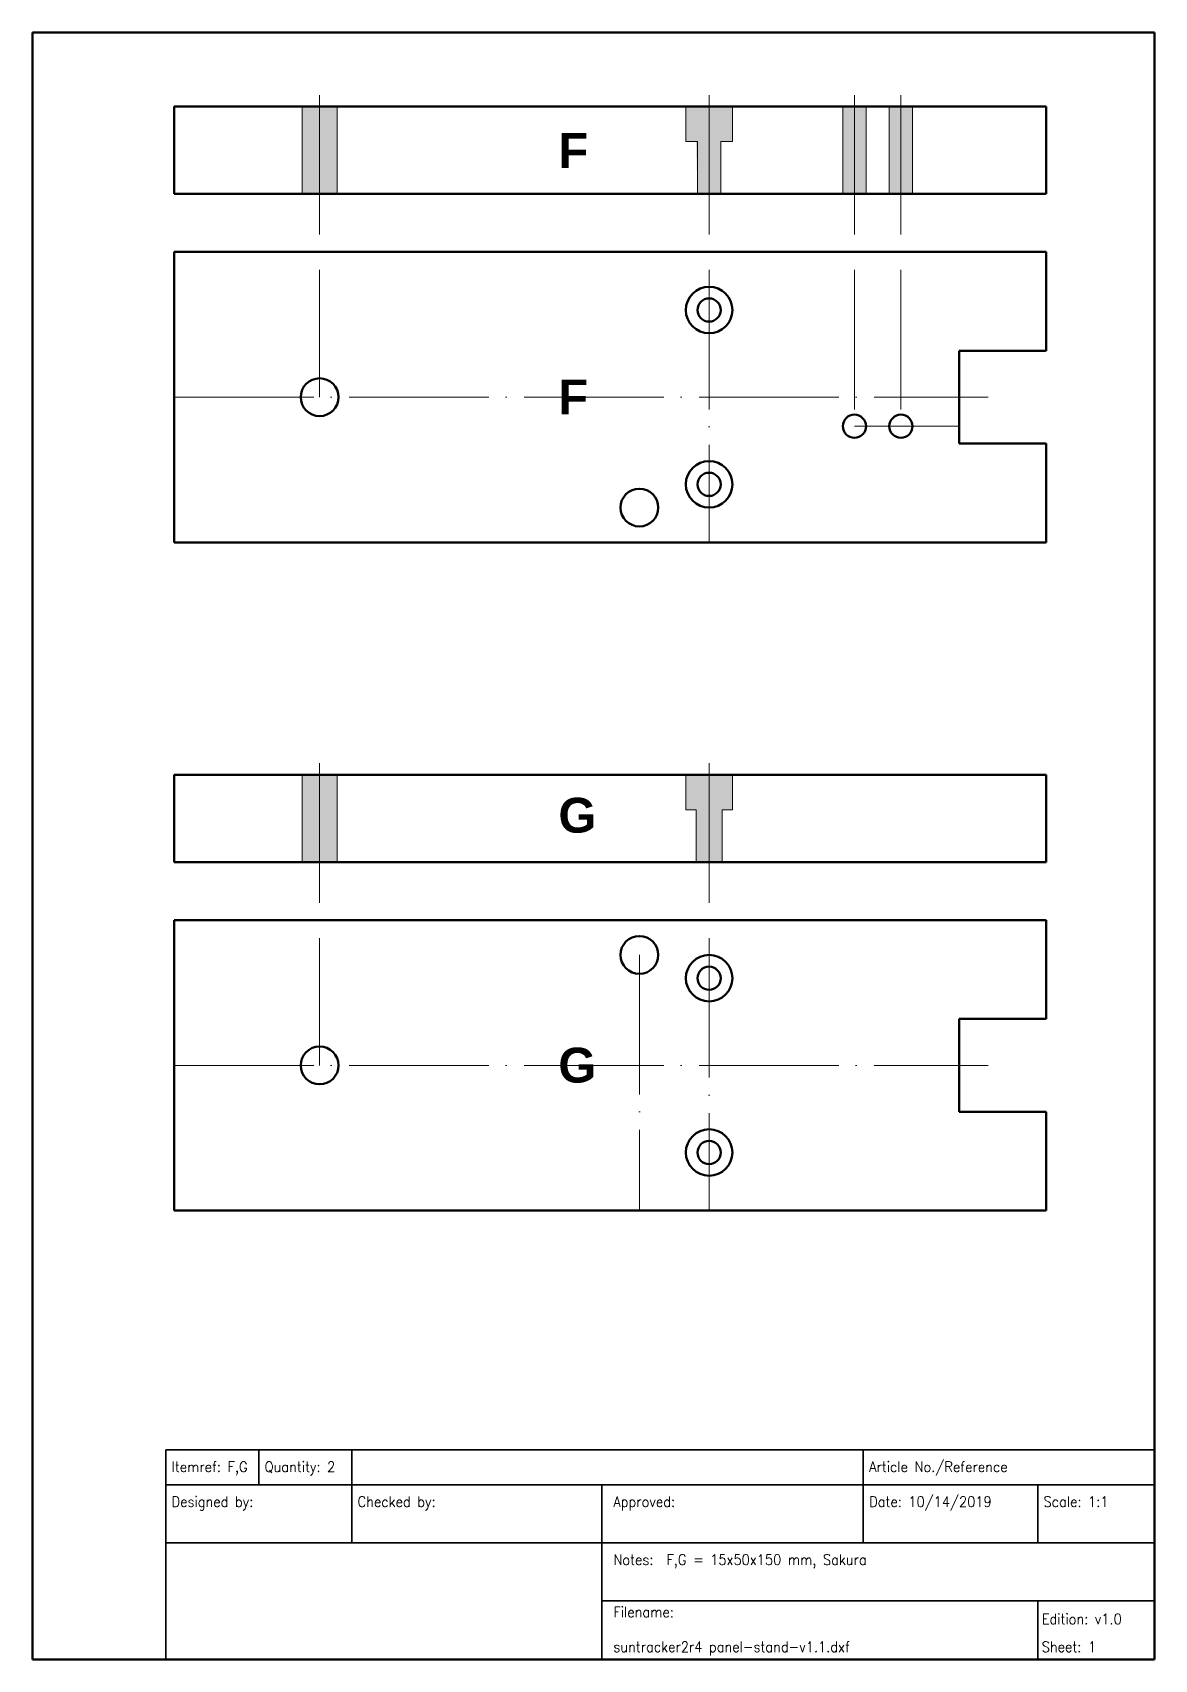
# Model space of a CAD drawing. Header units: millimetres. Extents: x -104 to 89, y -157 to 123.
import ezdxf

# ---------------------------------------------------------------- set-up
doc = ezdxf.new("R2010")
doc.units = ezdxf.units.MM
doc.header["$MEASUREMENT"] = 0
doc.linetypes.add('ACAD_ISO04W100', pattern=[30, 24, -3, 0, -3])
for name, color, linetype, lineweight, true_color in [('0 ... Background', 18, 'Continuous', 35, 0x000000), ('0 ... Frame', 18, 'Continuous', 50, 0x000000), ('Side Stand', 18, 'Continuous', 50, 0x000000), ('Side Stand ... Construction', 18, 'ACAD_ISO04W100', 13, 0x000000), ('Side Stand ... Dimensions', 18, 'Continuous', 13, 0x000000), ('Side Stand ... Hole Hatch', 254, 'Continuous', 25, 0xcdccd0), ('Side Stand ... Label', 18, 'Continuous', 25, 0x000000)]:
    doc.layers.add(name, color=color, linetype=linetype, lineweight=lineweight, true_color=true_color)
doc.styles.add('textstyle11', font='Standard')
doc.styles.add('textstyle12', font='Standard')
doc.styles.add('textstyle13', font='')
doc.styles.add('textstyle14', font='')
doc.styles.add('textstyle15', font='')
doc.styles.add('textstyle16', font='')
doc.styles.add('textstyle17', font='Standard')
doc.styles.add('textstyle18', font='Standard')
doc.styles.add('textstyle19', font='Standard')
doc.styles.add('textstyle20', font='Standard')
doc.styles.add('textstyle21', font='Standard')
doc.styles.add('textstyle22', font='Standard')
doc.styles.add('textstyle23', font='Standard')
doc.styles.add('textstyle24', font='Standard')
doc.styles.add('textstyle25', font='Standard')
doc.styles.get('textstyle13').set_extended_font_data('Arial', bold=True)
doc.styles.get('textstyle14').set_extended_font_data('Arial', bold=True)
doc.styles.get('textstyle15').set_extended_font_data('Arial', bold=True)
doc.styles.get('textstyle16').set_extended_font_data('Arial', bold=True)

msp = doc.modelspace()

# ---------------------------------------------------------------- hatches: boundary and pattern name
at = {"layer": 'Side Stand ... Hole Hatch'}
for points in [[(-58, 95), (-58, 110), (-52, 110), (-52, 95)], [(14, 95), (14, 104), (16, 104), (16, 110), (8, 110), (8, 104), (9.75, 104), (10, 95)], [(35, 95), (35, 110), (39, 110), (39, 95)], [(43, 95), (43, 110), (47, 109.91), (47, 95)], [(-58, -20), (-58, -5), (-52, -5), (-52, -20)], [(14.25, -20), (14.25, -11), (16, -11), (16, -5), (8, -5), (8, -11), (9.75, -11), (9.75, -20)]]:
    msp.add_hatch(color=256, dxfattribs=at).paths.add_polyline_path(points, flags=0)

# ---------------------------------------------------------------- linework, layer by layer
at = {"layer": '0 ... Background', "linetype": 'Continuous'}
for p, q in [((-81.47, -121.18), (88.53, -121.18)), ((-81.47, -127.18), (-81.47, -121.18)), ((-65.47, -127.18), (-65.47, -121.18)), ((-49.47, -127.18), (-49.47, -121.18)), ((38.53, -127.18), (38.53, -121.18)), ((-81.47, -127.18), (88.53, -127.18)), ((-81.47, -157.18), (-81.47, -127.18)), ((-49.47, -137.18), (-49.47, -127.18)), ((-6.47, -137.18), (-6.47, -127.18)), ((38.53, -137.18), (38.53, -127.18)), ((68.53, -137.18), (68.53, -127.18)), ((-81.47, -137.18), (88.53, -137.18)), ((-6.47, -157.18), (-6.47, -137.18)), ((-6.47, -147.18), (88.53, -147.18)), ((68.53, -157.18), (68.53, -147.18)), ((-6.47, -157.18), (-6.47, -152.18))]:
    msp.add_line(p, q, dxfattribs=at)
at = {"layer": '0 ... Frame'}
for p, q in [((-104.39, -157.24), (-104.39, 122.76)), ((88.61, 122.76), (-104.39, 122.76)), ((88.61, -157.24), (88.61, 122.76)), ((-104.39, -157.24), (88.61, -157.24))]:
    msp.add_line(p, q, dxfattribs=at)
at = {"layer": 'Side Stand'}
for p, q in [((-80, 95), (-80, 110)), ((-80, 110), (-58, 110)), ((-58, 110), (-52, 110)), ((-52, 110), (8, 110)), ((8, 110), (12, 110)), ((12, 110), (16, 110)), ((16, 110), (70, 110)), ((70, 95), (70, 110)), ((-80, 95), (-58, 95)), ((-58, 95), (-52, 95)), ((-52, 95), (10, 95)), ((10, 95), (14, 95)), ((14, 95), (70, 95)), ((-80, 35), (-80, 85)), ((-80, 85), (70, 85)), ((70, 68), (70, 85)), ((55, 68), (70, 68)), ((55, 52), (55, 68)), ((55, 52), (70, 52)), ((70, 35), (70, 52)), ((-80, 35), (70, 35)), ((-80, -20), (-80, -5)), ((-80, -5), (-58, -5)), ((-58, -5), (-52, -5)), ((-52, -5), (8, -5)), ((8, -5), (12, -5)), ((12, -5), (16, -5)), ((16, -5), (70, -5)), ((70, -20), (70, -5)), ((-80, -20), (-58, -20)), ((-58, -20), (-52, -20)), ((-52, -20), (9.75, -20)), ((9.75, -20), (12, -20)), ((12, -20), (14.25, -20)), ((14.25, -20), (70, -20)), ((-80, -80), (-80, -30)), ((-80, -30), (70, -30)), ((70, -47), (70, -30)), ((55, -47), (70, -47)), ((55, -63), (55, -47)), ((55, -63), (70, -63)), ((70, -80), (70, -63)), ((-80, -80), (70, -80))]:
    msp.add_line(p, q, dxfattribs=at)
for centre, radius in [((12, 75), 4), ((12, 75), 2), ((-55, 60), 3.25), ((37, 55), 2), ((45, 55), 2), ((12, 45), 4), ((12, 45), 2), ((0, 41), 3.25), ((0, -36), 3.25), ((12, -40), 4), ((12, -40), 2), ((-55, -55), 3.25), ((12, -70), 4), ((12, -70), 2)]:
    msp.add_circle(centre, radius, dxfattribs=at)
at = {"layer": 'Side Stand ... Construction'}
for p, q in [((-55, 112), (-55, 60)), ((12, 112), (12, 35)), ((37, 112), (37, 55)), ((45, 112), (45, 55)), ((-80, 60), (60, 60)), ((55, 55), (37, 55)), ((-55, -3), (-55, -55)), ((12, -3), (12, -80)), ((0, -36), (0, -80)), ((-80, -55), (60, -55))]:
    msp.add_line(p, q, dxfattribs=at)
at = {"layer": 'Side Stand ... Dimensions'}
for p, q in [((-58, 95), (-58, 110)), ((-52, 95), (-52, 110)), ((8, 110), (8, 104)), ((16, 110), (16, 104)), ((35, 110), (35, 95)), ((39, 95), (39, 110)), ((43, 110), (43, 95)), ((47, 95), (47, 110)), ((10, 104), (8, 104)), ((10, 104), (10, 95)), ((16, 104), (14, 104)), ((14, 95), (14, 104)), ((-58, -20), (-58, -5)), ((-52, -20), (-52, -5)), ((8, -5), (8, -11)), ((16, -5), (16, -11)), ((9.75, -11), (8, -11)), ((9.75, -11), (9.75, -20)), ((16, -11), (14.25, -11)), ((14.25, -20), (14.25, -11))]:
    msp.add_line(p, q, dxfattribs=at)

# ---------------------------------------------------------------- texts
at = {"layer": '0 ... Background', "linetype": 'Continuous', "lineweight": 25, "char_height": 1.8, "attachment_point": 1}
for s, insert, width, style in [('Itemref: F,G', (-80.47, -123.18), 100, 'textstyle12'), ('Quantity: 2', (-64.47, -123.18), 100, 'textstyle17'), ('Article No./Reference', (39.53, -123.18), 100, 'textstyle18'), ('Designed by:', (-80.47, -129.18), 100, 'textstyle19'), ('Checked by:', (-48.47, -129.18), 100, 'textstyle20'), ('Approved:\\P\\P', (-4.47, -129.18), 100, 'textstyle21'), ('Date: 10/14/2019', (39.53, -129.18), 100, 'textstyle23'), ('Scale: 1:1', (69.53, -129.18), 100, 'textstyle24'), ('Notes:\\~\\~F,G = 15x50x150 mm, Sakura', (-4.47, -139.18), 200, 'textstyle11'), ('Filename:\\P\\Psuntracker2r4 panel-stand-v1.1.dxf', (-4.47, -148.18), 100, 'textstyle22')]:
    msp.add_mtext(s, dxfattribs=dict(at, insert=insert, width=width, style=style))
at = {"layer": '0 ... Background', "linetype": 'Continuous', "lineweight": 25, "insert": (69.22, -149.37), "char_height": 1.8, "width": 100, "attachment_point": 1, "line_spacing_factor": 0.8, "style": 'textstyle25'}
msp.add_mtext('Edition: v1.0\\P\\PSheet: 1', dxfattribs=at)
at = {"layer": 'Side Stand ... Label', "char_height": 6, "attachment_point": 1}
for s, insert, style in [('F', (-13.92, 105.44), 'textstyle15'), ('F', (-13.94, 63.04), 'textstyle13'), ('G', (-13.92, -8.95), 'textstyle16'), ('G', (-13.94, -51.96), 'textstyle14')]:
    msp.add_mtext(s, dxfattribs=dict(at, insert=insert, style=style))

doc.saveas('drawing.dxf')
